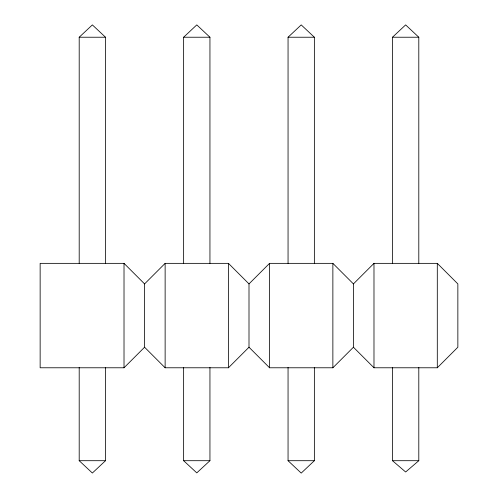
<?xml version="1.0" encoding="UTF-8"?>
<svg xmlns="http://www.w3.org/2000/svg" width="498" height="498" viewBox="0 0 498 498"><rect width="100%" height="100%" fill="white"/><g stroke="black" fill="none" stroke-linecap="round" stroke-linejoin="round"><path stroke-width="0.75" d="M144.576 283.91L165.131 263.355L228.445 263.355L249 283.91L249 347.224L228.445 367.779L165.131 367.779L144.576 347.224L144.576 283.91L124.014 263.355L40.145 263.355L40.145 367.779L124.014 367.779L144.576 347.224M249 283.91L269.555 263.355L332.869 263.355L353.424 283.91L353.424 347.224L332.869 367.779L269.555 367.779L249 347.224M353.424 283.91L373.986 263.355L437.3 263.355L457.855 283.91L457.855 347.224L437.3 367.779L373.986 367.779L353.424 347.224M314.369 367.456L314.369 460.7L301.215 473.1L288.056 460.7L288.056 367.456M79.201 263.342L79.201 37.232L92.36 24.9L105.514 37.232L105.514 263.342M183.631 263.342L183.631 37.232L196.785 24.9L209.944 37.232L209.944 263.342M288.056 263.342L288.056 37.232L301.215 24.9L314.369 37.232L314.369 263.342M392.486 263.342L392.486 37.232L405.64 24.9L418.799 37.232L418.799 263.342M105.514 367.456L105.514 460.7L92.36 473.032L79.201 460.7L79.201 367.456M209.944 367.456L209.944 460.7L196.785 472.882L183.631 460.7L183.631 367.456M418.799 367.456L418.799 460.7L405.64 471.998L392.486 460.7L392.486 367.456M79.201 37.232L105.514 37.232M183.631 37.232L209.944 37.232M288.056 37.232L314.369 37.232M392.486 37.232L418.799 37.232M79.201 460.7L105.514 460.7M183.631 460.7L209.944 460.7M288.056 460.7L314.369 460.7M392.486 460.7L418.799 460.7M437.3 263.355L437.3 367.779M373.986 263.355L373.986 367.779M332.869 263.355L332.869 367.779M269.555 263.355L269.555 367.779M228.445 263.355L228.445 367.779M165.131 263.355L165.131 367.779M124.014 263.355L124.014 367.779"/></g></svg>
